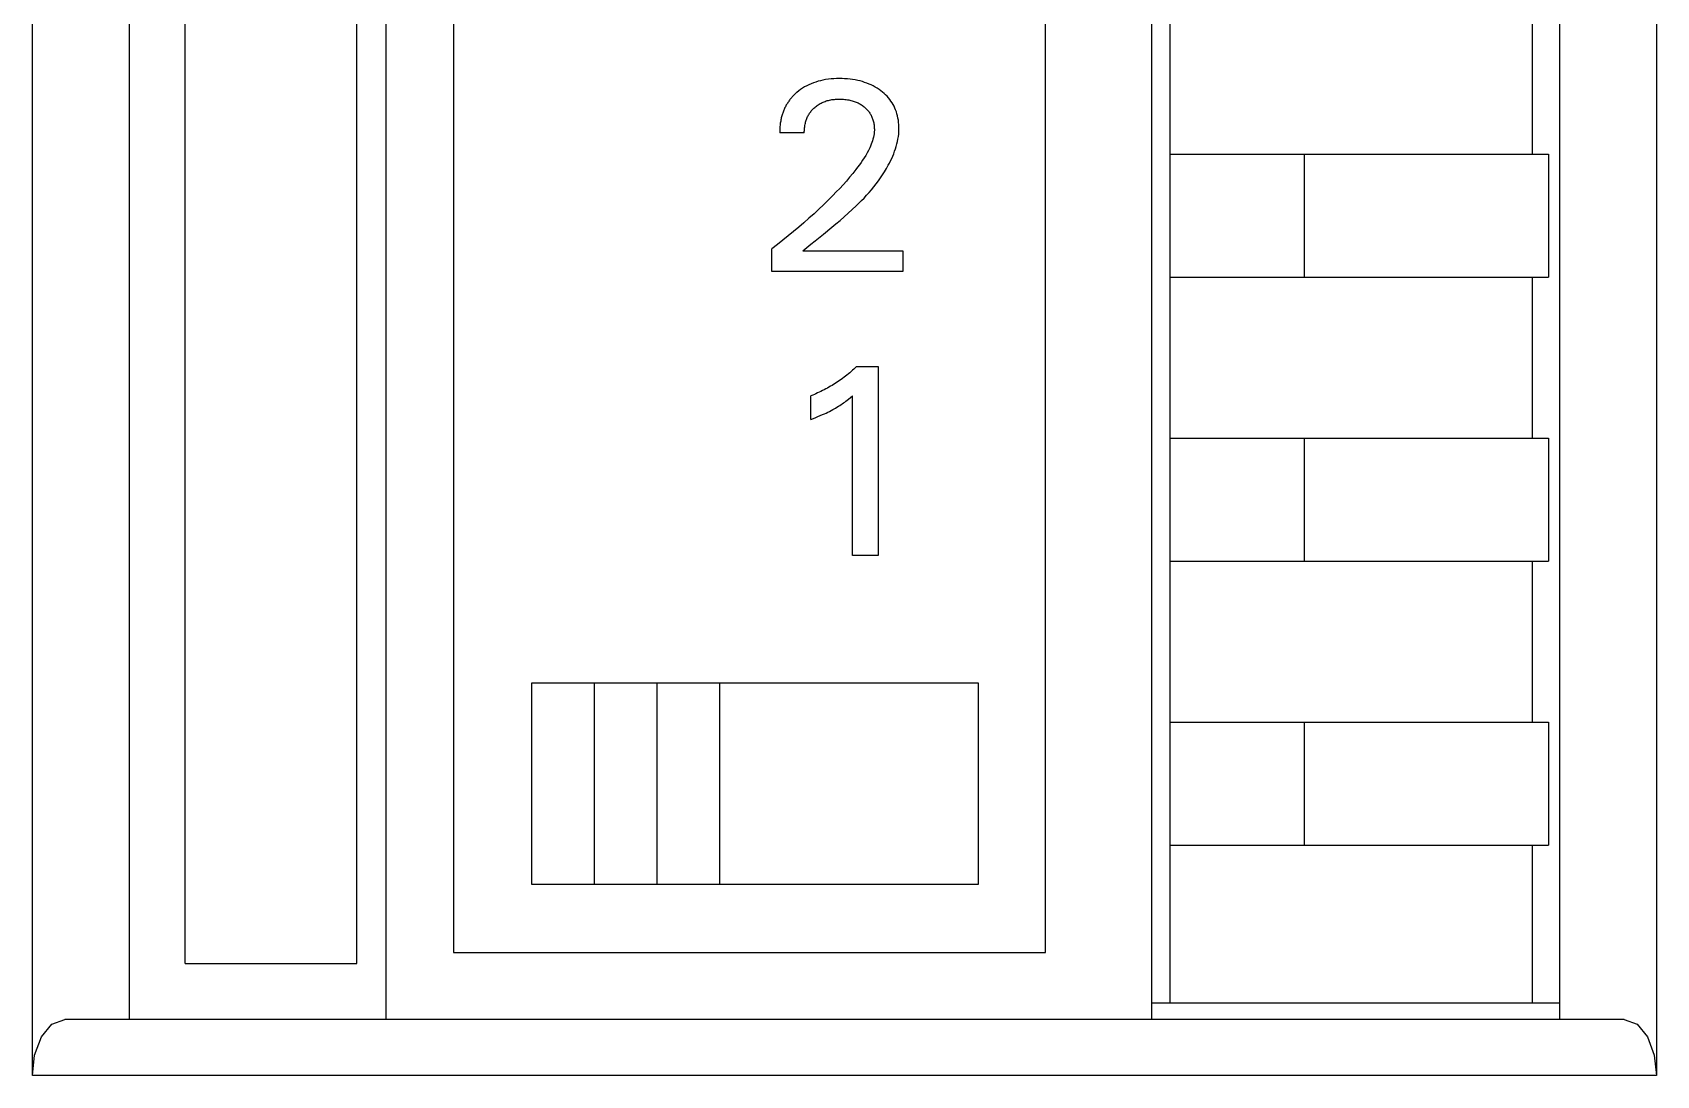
# Model space of a CAD drawing. Extents: x 10 to 656, y -396 to 292.
# Drawn here: x 258.33 to 261.272, y 95.688 to 97.577 of the extents above; entities that cross this region are included whole.
import ezdxf

# ---------------------------------------------------------------- set-up
doc = ezdxf.new("R2010")
doc.units = 0
doc.header["$LTSCALE"] = 5
doc.header["$MEASUREMENT"] = 0
doc.layers.get('0').update_dxf_attribs({"linetype": 'CONTINUOUS'})

msp = doc.modelspace()

# ---------------------------------------------------------------- linework, layer by layer
at = {"color": 7, "linetype": 'Continuous'}
for p, q in [((258.3297, 95.6883), (258.3297, 101.6603)), ((261.2716, 101.6603), (261.2716, 95.6883)), ((258.505, 101.5591), (258.505, 95.7895)), ((261.0962, 95.7895), (261.0962, 101.5591)), ((258.6062, 95.8908), (258.6062, 100.2432)), ((258.9175, 95.8908), (258.9175, 100.2432)), ((258.9706, 95.7895), (258.9706, 100.2432)), ((259.0921, 100.2432), (259.0921, 95.911)), ((260.165, 95.911), (260.165, 100.2432)), ((260.3573, 95.7895), (260.3573, 100.2432)), ((260.3908, 95.8199), (260.3908, 100.2129)), ((261.047, 97.3564), (261.047, 97.6479)), ((259.7107, 97.4649), (259.7095, 97.4638)), ((259.7119, 97.4661), (259.7107, 97.4649)), ((259.7132, 97.4672), (259.7119, 97.4661)), ((259.7144, 97.4683), (259.7132, 97.4672)), ((259.7177, 97.471), (259.7144, 97.4683)), ((259.7212, 97.4735), (259.7177, 97.471)), ((259.7247, 97.4759), (259.7212, 97.4735)), ((259.7284, 97.4781), (259.7247, 97.4759)), ((259.7321, 97.4802), (259.7284, 97.4781)), ((259.736, 97.4821), (259.7321, 97.4802)), ((259.7401, 97.4839), (259.736, 97.4821)), ((259.7442, 97.4855), (259.7401, 97.4839)), ((259.7485, 97.487), (259.7442, 97.4855)), ((259.7528, 97.4883), (259.7485, 97.487)), ((259.7572, 97.4894), (259.7528, 97.4883)), ((259.7616, 97.4904), (259.7572, 97.4894)), ((259.7665, 97.4913), (259.7616, 97.4904)), ((259.7714, 97.4919), (259.7665, 97.4913)), ((259.7763, 97.4925), (259.7714, 97.4919)), ((259.7813, 97.4928), (259.7763, 97.4925)), ((259.7863, 97.4931), (259.7813, 97.4928)), ((259.7912, 97.4931), (259.7863, 97.4931)), ((259.7961, 97.4931), (259.7912, 97.4931)), ((259.8009, 97.4929), (259.7961, 97.4931)), ((259.8058, 97.4926), (259.8009, 97.4929)), ((259.8106, 97.4921), (259.8058, 97.4926)), ((259.8154, 97.4915), (259.8106, 97.4921)), ((259.8202, 97.4907), (259.8154, 97.4915)), ((259.8245, 97.4898), (259.8202, 97.4907)), ((259.8288, 97.4889), (259.8245, 97.4898)), ((259.833, 97.4877), (259.8288, 97.4889)), ((259.8371, 97.4864), (259.833, 97.4877)), ((259.8413, 97.485), (259.8371, 97.4864)), ((259.8453, 97.4834), (259.8413, 97.485)), ((259.8491, 97.4817), (259.8453, 97.4834)), ((259.8527, 97.4799), (259.8491, 97.4817)), ((259.8563, 97.4779), (259.8527, 97.4799)), ((259.8598, 97.4758), (259.8563, 97.4779)), ((259.8633, 97.4736), (259.8598, 97.4758)), ((259.8666, 97.4712), (259.8633, 97.4736)), ((259.8695, 97.4689), (259.8666, 97.4712)), ((259.8724, 97.4665), (259.8695, 97.4689)), ((259.8751, 97.4639), (259.8724, 97.4665)), ((259.6906, 97.4358), (259.6899, 97.4342)), ((259.6913, 97.4375), (259.6906, 97.4358)), ((259.692, 97.4391), (259.6913, 97.4375)), ((259.6928, 97.4407), (259.692, 97.4391)), ((259.6936, 97.4423), (259.6928, 97.4407)), ((259.6944, 97.4438), (259.6936, 97.4423)), ((259.6952, 97.4454), (259.6944, 97.4438)), ((259.6961, 97.4469), (259.6952, 97.4454)), ((259.6971, 97.4484), (259.6961, 97.4469)), ((259.698, 97.4498), (259.6971, 97.4484)), ((259.6989, 97.4512), (259.698, 97.4498)), ((259.6998, 97.4525), (259.6989, 97.4512)), ((259.7008, 97.4539), (259.6998, 97.4525)), ((259.7018, 97.4552), (259.7008, 97.4539)), ((259.7028, 97.4565), (259.7018, 97.4552)), ((259.7039, 97.4577), (259.7028, 97.4565)), ((259.705, 97.459), (259.7039, 97.4577)), ((259.7061, 97.4602), (259.705, 97.459)), ((259.7072, 97.4614), (259.7061, 97.4602)), ((259.7083, 97.4626), (259.7072, 97.4614)), ((259.7095, 97.4638), (259.7083, 97.4626)), ((259.7405, 97.4346), (259.7416, 97.436)), ((259.7416, 97.436), (259.7428, 97.4373)), ((259.7428, 97.4373), (259.744, 97.4385)), ((259.744, 97.4385), (259.7453, 97.4397)), ((259.7453, 97.4397), (259.7467, 97.441)), ((259.7467, 97.441), (259.7482, 97.4423)), ((259.7482, 97.4423), (259.7498, 97.4435)), ((259.7498, 97.4435), (259.7514, 97.4447)), ((259.7514, 97.4447), (259.753, 97.4458)), ((259.753, 97.4458), (259.7547, 97.4469)), ((259.7547, 97.4469), (259.7564, 97.4479)), ((259.7564, 97.4479), (259.7581, 97.4488)), ((259.7581, 97.4488), (259.7599, 97.4497)), ((259.7599, 97.4497), (259.7618, 97.4505)), ((259.7618, 97.4505), (259.7637, 97.4513)), ((259.7637, 97.4513), (259.7656, 97.452)), ((259.7656, 97.452), (259.7675, 97.4527)), ((259.7675, 97.4527), (259.7695, 97.4533)), ((259.7695, 97.4533), (259.7715, 97.4538)), ((259.7715, 97.4538), (259.7734, 97.4542)), ((259.7734, 97.4542), (259.7756, 97.4547)), ((259.7756, 97.4547), (259.7778, 97.4551)), ((259.7778, 97.4551), (259.7801, 97.4554)), ((259.7801, 97.4554), (259.7823, 97.4556)), ((259.7823, 97.4556), (259.7845, 97.4558)), ((259.7845, 97.4558), (259.7868, 97.4559)), ((259.7868, 97.4559), (259.789, 97.456)), ((259.789, 97.456), (259.7912, 97.4561)), ((259.7912, 97.4561), (259.7937, 97.456)), ((259.7937, 97.456), (259.7962, 97.456)), ((259.7962, 97.456), (259.7987, 97.4558)), ((259.7987, 97.4558), (259.8012, 97.4556)), ((259.8012, 97.4556), (259.8037, 97.4553)), ((259.8037, 97.4553), (259.8061, 97.4549)), ((259.8061, 97.4549), (259.8086, 97.4545)), ((259.8086, 97.4545), (259.8105, 97.4541)), ((259.8105, 97.4541), (259.8124, 97.4537)), ((259.8124, 97.4537), (259.8143, 97.4532)), ((259.8143, 97.4532), (259.8162, 97.4526)), ((259.8162, 97.4526), (259.8181, 97.452)), ((259.8181, 97.452), (259.8199, 97.4514)), ((259.8199, 97.4514), (259.8217, 97.4507)), ((259.8217, 97.4507), (259.8235, 97.4499)), ((259.8235, 97.4499), (259.8252, 97.4491)), ((259.8252, 97.4491), (259.8269, 97.4483)), ((259.8269, 97.4483), (259.8285, 97.4474)), ((259.8285, 97.4474), (259.8301, 97.4464)), ((259.8301, 97.4464), (259.8316, 97.4454)), ((259.8316, 97.4454), (259.8332, 97.4444)), ((259.8332, 97.4444), (259.8347, 97.4433)), ((259.8347, 97.4433), (259.8361, 97.4422)), ((259.8361, 97.4422), (259.8374, 97.4411)), ((259.8374, 97.4411), (259.8387, 97.4399)), ((259.8387, 97.4399), (259.8399, 97.4387)), ((259.8399, 97.4387), (259.8411, 97.4375)), ((259.8411, 97.4375), (259.8423, 97.4363)), ((259.8423, 97.4363), (259.8434, 97.435)), ((259.8434, 97.435), (259.8445, 97.4336)), ((259.8777, 97.4613), (259.8751, 97.4639)), ((259.8802, 97.4585), (259.8777, 97.4613)), ((259.8826, 97.4556), (259.8802, 97.4585)), ((259.8848, 97.4526), (259.8826, 97.4556)), ((259.8868, 97.4496), (259.8848, 97.4526)), ((259.8886, 97.4464), (259.8868, 97.4496)), ((259.8903, 97.4432), (259.8886, 97.4464)), ((259.8919, 97.4399), (259.8903, 97.4432)), ((259.8933, 97.4365), (259.8919, 97.4399)), ((259.8946, 97.4331), (259.8933, 97.4365)), ((259.6836, 97.4067), (259.6835, 97.4048)), ((259.6838, 97.4086), (259.6836, 97.4067)), ((259.6841, 97.4106), (259.6838, 97.4086)), ((259.6843, 97.4125), (259.6841, 97.4106)), ((259.6846, 97.4145), (259.6843, 97.4125)), ((259.685, 97.4164), (259.6846, 97.4145)), ((259.6853, 97.4183), (259.685, 97.4164)), ((259.6857, 97.4202), (259.6853, 97.4183)), ((259.6862, 97.4221), (259.6857, 97.4202)), ((259.6867, 97.424), (259.6862, 97.4221)), ((259.6871, 97.4257), (259.6867, 97.424)), ((259.6876, 97.4275), (259.6871, 97.4257)), ((259.6882, 97.4291), (259.6876, 97.4275)), ((259.6887, 97.4308), (259.6882, 97.4291)), ((259.6893, 97.4325), (259.6887, 97.4308)), ((259.6899, 97.4342), (259.6893, 97.4325)), ((259.7283, 97.4039), (259.7285, 97.4061)), ((259.7285, 97.4061), (259.7289, 97.4083)), ((259.7289, 97.4083), (259.7293, 97.4105)), ((259.7293, 97.4105), (259.7298, 97.4126)), ((259.7298, 97.4126), (259.7302, 97.4143)), ((259.7302, 97.4143), (259.7307, 97.4161)), ((259.7307, 97.4161), (259.7312, 97.4178)), ((259.7312, 97.4178), (259.7318, 97.4194)), ((259.7318, 97.4194), (259.7325, 97.4211)), ((259.7325, 97.4211), (259.7332, 97.4227)), ((259.7332, 97.4227), (259.7339, 97.4244)), ((259.7339, 97.4244), (259.7347, 97.4259)), ((259.7347, 97.4259), (259.7356, 97.4275)), ((259.7356, 97.4275), (259.7365, 97.429)), ((259.7365, 97.429), (259.7374, 97.4304)), ((259.7374, 97.4304), (259.7384, 97.4319)), ((259.7384, 97.4319), (259.7394, 97.4333)), ((259.7394, 97.4333), (259.7405, 97.4346)), ((259.8445, 97.4336), (259.8455, 97.4323)), ((259.8455, 97.4323), (259.8464, 97.4309)), ((259.8464, 97.4309), (259.8473, 97.4294)), ((259.8473, 97.4294), (259.8482, 97.4279)), ((259.8482, 97.4279), (259.849, 97.4264)), ((259.849, 97.4264), (259.8497, 97.4249)), ((259.8497, 97.4249), (259.8504, 97.4233)), ((259.8504, 97.4233), (259.851, 97.4217)), ((259.851, 97.4217), (259.8516, 97.4201)), ((259.8516, 97.4201), (259.8521, 97.4184)), ((259.8521, 97.4184), (259.8526, 97.4168)), ((259.8526, 97.4168), (259.8531, 97.415)), ((259.8531, 97.415), (259.8535, 97.4131)), ((259.8535, 97.4131), (259.8538, 97.4112)), ((259.8538, 97.4112), (259.8541, 97.4094)), ((259.8541, 97.4094), (259.8543, 97.4075)), ((259.8543, 97.4075), (259.8545, 97.4056)), ((259.8545, 97.4056), (259.8546, 97.4037)), ((259.8957, 97.4296), (259.8946, 97.4331)), ((259.8967, 97.4257), (259.8957, 97.4296)), ((259.8975, 97.4218), (259.8967, 97.4257)), ((259.8982, 97.4178), (259.8975, 97.4218)), ((259.8987, 97.4139), (259.8982, 97.4178)), ((259.8991, 97.4099), (259.8987, 97.4139)), ((259.8993, 97.4059), (259.8991, 97.4099)), ((259.8993, 97.4019), (259.8993, 97.4059)), ((259.6833, 97.4009), (259.6832, 97.3989)), ((259.6832, 97.3989), (259.6832, 97.397)), ((259.6832, 97.397), (259.6832, 97.3951)), ((259.7278, 97.3951), (259.6832, 97.3951)), ((259.6835, 97.4048), (259.6833, 97.4028)), ((259.6833, 97.4028), (259.6833, 97.4009)), ((259.7278, 97.3973), (259.7279, 97.3995)), ((259.7278, 97.3951), (259.7278, 97.3973)), ((259.7279, 97.3995), (259.728, 97.4017)), ((259.728, 97.4017), (259.7283, 97.4039)), ((259.8501, 97.3773), (259.8489, 97.3742)), ((259.8512, 97.3805), (259.8501, 97.3773)), ((259.8521, 97.3837), (259.8512, 97.3805)), ((259.8529, 97.3869), (259.8521, 97.3837)), ((259.8536, 97.3901), (259.8529, 97.3869)), ((259.8541, 97.3934), (259.8536, 97.3901)), ((259.8545, 97.3967), (259.8541, 97.3934)), ((259.8547, 97.4), (259.8545, 97.3967)), ((259.8546, 97.4037), (259.8547, 97.4018)), ((259.8547, 97.4018), (259.8547, 97.4)), ((259.8955, 97.3748), (259.8966, 97.3792)), ((259.8966, 97.3792), (259.8975, 97.3837)), ((259.8975, 97.3837), (259.8982, 97.3883)), ((259.8982, 97.3883), (259.8988, 97.3928)), ((259.8988, 97.3928), (259.8991, 97.3973)), ((259.8991, 97.3973), (259.8993, 97.4019)), ((259.8363, 97.3497), (259.8335, 97.3454)), ((259.839, 97.3542), (259.8363, 97.3497)), ((259.8416, 97.3587), (259.839, 97.3542)), ((259.844, 97.3633), (259.8416, 97.3587)), ((259.8463, 97.368), (259.844, 97.3633)), ((259.8477, 97.3711), (259.8463, 97.368)), ((259.8489, 97.3742), (259.8477, 97.3711)), ((259.8842, 97.3445), (259.8861, 97.3487)), ((259.8861, 97.3487), (259.888, 97.3529)), ((259.888, 97.3529), (259.8897, 97.3572)), ((259.8897, 97.3572), (259.8914, 97.3616)), ((259.8914, 97.3616), (259.8929, 97.3659)), ((259.8929, 97.3659), (259.8943, 97.3703)), ((259.8943, 97.3703), (259.8955, 97.3748)), ((260.3908, 97.3564), (261.076, 97.3564)), ((260.6338, 97.1337), (260.6338, 97.3564)), ((261.076, 97.3564), (261.076, 97.1337)), ((259.8157, 97.3215), (259.8099, 97.3146)), ((259.8213, 97.3285), (259.8157, 97.3215)), ((259.8244, 97.3327), (259.8213, 97.3285)), ((259.8275, 97.3368), (259.8244, 97.3327)), ((259.8306, 97.3411), (259.8275, 97.3368)), ((259.8335, 97.3454), (259.8306, 97.3411)), ((259.8658, 97.3133), (259.8696, 97.3189)), ((259.8696, 97.3189), (259.8732, 97.3245)), ((259.8732, 97.3245), (259.8766, 97.3303)), ((259.8766, 97.3303), (259.8799, 97.3362)), ((259.8799, 97.3362), (259.8821, 97.3403)), ((259.8821, 97.3403), (259.8842, 97.3445)), ((259.7858, 97.2879), (259.7795, 97.2814)), ((259.792, 97.2944), (259.7858, 97.2879)), ((259.7981, 97.301), (259.792, 97.2944)), ((259.8041, 97.3077), (259.7981, 97.301)), ((259.8099, 97.3146), (259.8041, 97.3077)), ((259.8452, 97.2869), (259.8495, 97.292)), ((259.8495, 97.292), (259.8538, 97.2972)), ((259.8538, 97.2972), (259.8579, 97.3025)), ((259.8579, 97.3025), (259.862, 97.3078)), ((259.862, 97.3078), (259.8658, 97.3133)), ((259.7627, 97.2647), (259.7541, 97.2566)), ((259.7712, 97.273), (259.7627, 97.2647)), ((259.7795, 97.2814), (259.7712, 97.273)), ((259.8148, 97.256), (259.8219, 97.2627)), ((259.8219, 97.2627), (259.8267, 97.2674)), ((259.8267, 97.2674), (259.8315, 97.2722)), ((259.8315, 97.2722), (259.8361, 97.277)), ((259.8361, 97.277), (259.8407, 97.282)), ((259.8407, 97.282), (259.8452, 97.2869)), ((259.7271, 97.2322), (259.7179, 97.2242)), ((259.7363, 97.2403), (259.7271, 97.2322)), ((259.7454, 97.2485), (259.7363, 97.2403)), ((259.7541, 97.2566), (259.7454, 97.2485)), ((259.7776, 97.224), (259.7851, 97.2302)), ((259.7851, 97.2302), (259.7927, 97.2365)), ((259.7927, 97.2365), (259.8001, 97.2429)), ((259.8001, 97.2429), (259.8075, 97.2494)), ((259.8075, 97.2494), (259.8148, 97.256)), ((259.689, 97.2005), (259.679, 97.1927)), ((259.6988, 97.2084), (259.689, 97.2005)), ((259.7085, 97.2164), (259.6988, 97.2084)), ((259.7179, 97.2242), (259.7085, 97.2164)), ((259.7398, 97.1935), (259.7473, 97.1996)), ((259.7473, 97.1996), (259.7624, 97.2117)), ((259.7624, 97.2117), (259.7776, 97.224)), ((259.679, 97.1927), (259.669, 97.1851)), ((259.669, 97.1439), (259.669, 97.1851)), ((259.7251, 97.1814), (259.7324, 97.1875)), ((259.7251, 97.1814), (259.9064, 97.1814)), ((259.7324, 97.1875), (259.7398, 97.1935)), ((259.9064, 97.1814), (259.9064, 97.1439)), ((259.9064, 97.1439), (259.669, 97.1439)), ((260.3908, 97.1337), (261.076, 97.1337)), ((261.047, 96.8422), (261.047, 97.1337)), ((259.8151, 96.9651), (259.8126, 96.9629)), ((259.8175, 96.9673), (259.8151, 96.9651)), ((259.8199, 96.9696), (259.8175, 96.9673)), ((259.8223, 96.9719), (259.8199, 96.9696)), ((259.8223, 96.9719), (259.8614, 96.9719)), ((259.8614, 96.9719), (259.8614, 96.6297)), ((259.7753, 96.9361), (259.7725, 96.9344)), ((259.7781, 96.9377), (259.7753, 96.9361)), ((259.7809, 96.9395), (259.7781, 96.9377)), ((259.7837, 96.9412), (259.7809, 96.9395)), ((259.7864, 96.943), (259.7837, 96.9412)), ((259.7891, 96.9448), (259.7864, 96.943)), ((259.7918, 96.9467), (259.7891, 96.9448)), ((259.7945, 96.9486), (259.7918, 96.9467)), ((259.7971, 96.9505), (259.7945, 96.9486)), ((259.7998, 96.9525), (259.7971, 96.9505)), ((259.8024, 96.9545), (259.7998, 96.9525)), ((259.805, 96.9565), (259.8024, 96.9545)), ((259.8076, 96.9586), (259.805, 96.9565)), ((259.8101, 96.9607), (259.8076, 96.9586)), ((259.8126, 96.9629), (259.8101, 96.9607)), ((259.743, 96.9201), (259.7399, 96.9189)), ((259.7399, 96.876), (259.7399, 96.9189)), ((259.746, 96.9214), (259.743, 96.9201)), ((259.749, 96.9227), (259.746, 96.9214)), ((259.752, 96.924), (259.749, 96.9227)), ((259.755, 96.9254), (259.752, 96.924)), ((259.758, 96.9268), (259.755, 96.9254)), ((259.7609, 96.9282), (259.758, 96.9268)), ((259.7639, 96.9297), (259.7609, 96.9282)), ((259.7668, 96.9313), (259.7639, 96.9297)), ((259.7697, 96.9328), (259.7668, 96.9313)), ((259.7725, 96.9344), (259.7697, 96.9328)), ((259.7967, 96.9045), (259.7988, 96.906)), ((259.7988, 96.906), (259.801, 96.9075)), ((259.801, 96.9075), (259.8033, 96.9092)), ((259.8033, 96.9092), (259.8056, 96.911)), ((259.8056, 96.911), (259.8079, 96.9127)), ((259.8079, 96.9127), (259.8116, 96.9157)), ((259.8116, 96.9157), (259.8153, 96.9187)), ((259.8153, 96.6297), (259.8153, 96.9187)), ((259.7399, 96.876), (259.7442, 96.8777)), ((259.7442, 96.8777), (259.7484, 96.8794)), ((259.7484, 96.8794), (259.7526, 96.8812)), ((259.7526, 96.8812), (259.7568, 96.883)), ((259.7568, 96.883), (259.761, 96.8849)), ((259.761, 96.8849), (259.7641, 96.8863)), ((259.7641, 96.8863), (259.7672, 96.8877)), ((259.7672, 96.8877), (259.7702, 96.8892)), ((259.7702, 96.8892), (259.7733, 96.8907)), ((259.7733, 96.8907), (259.7763, 96.8923)), ((259.7763, 96.8923), (259.7792, 96.8939)), ((259.7792, 96.8939), (259.7818, 96.8953)), ((259.7818, 96.8953), (259.7844, 96.8968)), ((259.7844, 96.8968), (259.787, 96.8983)), ((259.787, 96.8983), (259.7895, 96.8999)), ((259.7895, 96.8999), (259.792, 96.9015)), ((259.792, 96.9015), (259.7945, 96.9031)), ((259.7945, 96.9031), (259.7967, 96.9045)), ((260.3908, 96.8422), (261.076, 96.8422)), ((260.6338, 96.6195), (260.6338, 96.8422)), ((261.076, 96.8422), (261.076, 96.6195)), ((259.8614, 96.6297), (259.8153, 96.6297)), ((260.3908, 96.6195), (261.076, 96.6195)), ((261.047, 96.328), (261.047, 96.6195)), ((259.2338, 96.3989), (259.2338, 96.0345)), ((260.0436, 96.3989), (259.2338, 96.3989)), ((259.3472, 96.3989), (259.3472, 96.0345)), ((259.4605, 96.3989), (259.4605, 96.0345)), ((259.5739, 96.3989), (259.5739, 96.0345)), ((260.0436, 96.0345), (260.0436, 96.3989)), ((260.3908, 96.328), (261.076, 96.328)), ((260.6338, 96.1053), (260.6338, 96.328)), ((261.076, 96.328), (261.076, 96.1053)), ((260.3908, 96.1053), (261.076, 96.1053)), ((261.047, 95.8199), (261.047, 96.1053)), ((259.2338, 96.0345), (260.0436, 96.0345)), ((259.0921, 95.911), (260.165, 95.911)), ((258.6062, 95.8908), (258.9175, 95.8908)), ((260.3573, 95.8199), (261.0962, 95.8199)), ((258.3647, 95.781), (258.3881, 95.7895)), ((261.2131, 95.7895), (258.3881, 95.7895)), ((261.2131, 95.7895), (261.2366, 95.781)), ((258.3336, 95.7249), (258.3459, 95.7583)), ((258.3459, 95.7583), (258.3647, 95.781)), ((261.2366, 95.781), (261.2553, 95.7583)), ((261.2553, 95.7583), (261.2676, 95.7249)), ((258.3297, 95.6883), (258.3336, 95.7249)), ((261.2676, 95.7249), (261.2716, 95.6883)), ((261.2716, 95.6883), (258.3297, 95.6883))]:
    msp.add_line(p, q, dxfattribs=at)

doc.saveas('drawing.dxf')
